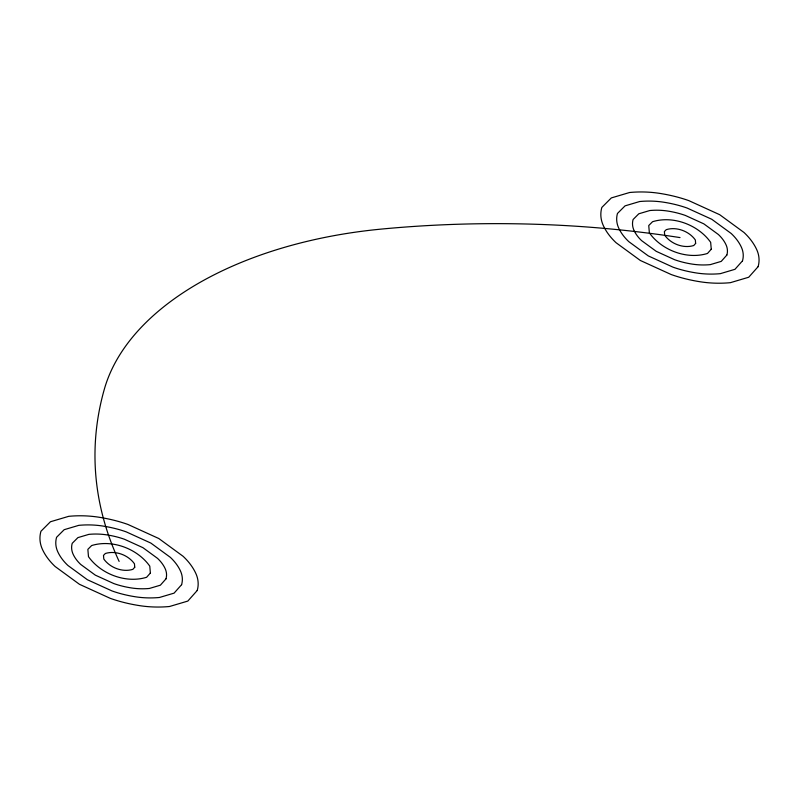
<?xml version="1.0" encoding="UTF-8"?>
<svg xmlns="http://www.w3.org/2000/svg" width="799" height="799" viewBox="0 0 799 799"><rect width="100%" height="100%" fill="white"/><g stroke="black" fill="none" stroke-linecap="round" stroke-linejoin="round"><path stroke-width="1.2" d="M119.131 561.417A708.823 409.238 0 0 1 104.379 389.053A336.129 194.067 0 0 1 381.483 229.073A708.823 409.238 0 0 1 680.019 237.583M134.751 567.23L132.874 569.347C122.557 572.553 109.992 567.749 103.81 559.04L103.49 555.385L105.388 553.477C115.705 550.271 128.269 555.075 134.452 563.784L134.751 567.23M150.372 573.043L146.607 577.278C125.992 583.689 100.854 574.091 88.479 556.673L87.86 549.352L91.655 545.547C112.279 539.135 137.408 548.733 149.783 566.151L150.372 573.043M165.992 578.866L160.349 585.208L149.363 588.464A42.527 24.559 0 0 1 131.445 587.954A66.607 38.452 0 0 1 113.838 583.58L95.331 575.15L80.739 564.474A66.607 38.452 0 0 1 73.158 554.296A45.163 26.077 0 0 1 72.22 543.32L77.912 537.617L88.899 534.361A42.527 24.559 0 0 1 106.816 534.871A66.607 38.452 0 0 1 124.424 539.245L142.931 547.675L157.523 558.351A66.607 38.452 0 0 1 165.103 568.528A42.527 24.559 0 0 1 165.992 578.866M181.603 584.678L174.082 593.138L159.44 597.482A56.709 32.739 0 0 1 135.55 596.803A88.809 51.276 0 0 1 112.07 590.97L87.401 579.734L67.935 565.492A88.809 51.276 0 0 1 57.838 551.929A60.215 34.766 0 0 1 56.579 537.288L64.18 529.687L78.821 525.342A56.709 32.739 0 0 1 102.711 526.022A88.809 51.276 0 0 1 126.192 531.854L150.861 543.09L170.327 557.332A88.809 51.276 0 0 1 180.424 570.895A56.709 32.739 0 0 1 181.603 584.678M197.223 590.501L187.825 601.078L169.518 606.501A70.881 40.929 0 0 1 139.665 605.652A111.011 64.09 0 0 1 110.302 598.361L79.471 584.309L55.141 566.511A111.011 64.09 0 0 1 42.517 549.562A75.266 43.456 0 0 1 40.949 531.255L50.437 521.757L68.744 516.324A70.881 40.929 0 0 1 98.597 517.173A111.011 64.09 0 0 1 127.96 524.464L158.791 538.516L183.121 556.314A111.011 64.09 0 0 1 195.745 573.263A70.881 40.929 0 0 1 197.223 590.501M695.639 243.405L693.762 245.523C683.445 248.729 670.88 243.925 664.698 235.216L664.378 231.56L666.276 229.653C676.593 226.447 689.157 231.251 695.34 239.96L695.639 243.405M711.26 249.218L707.495 253.453C686.87 259.865 661.742 250.267 649.367 232.849L648.748 225.528L652.543 221.722C673.158 215.311 698.296 224.909 710.661 242.327L711.26 249.218M726.87 255.041L721.237 261.383L710.251 264.639A42.527 24.559 0 0 1 692.334 264.129A66.607 38.452 0 0 1 674.726 259.755L656.219 251.325L641.627 240.649A66.607 38.452 0 0 1 634.046 230.472A45.163 26.077 0 0 1 633.108 219.495L638.801 213.792L649.787 210.537A42.527 24.559 0 0 1 667.704 211.046A66.607 38.452 0 0 1 685.312 215.42L703.819 223.85L718.411 234.526A66.607 38.452 0 0 1 725.991 244.704A42.527 24.559 0 0 1 726.87 255.041M742.491 260.854L734.97 269.313L720.328 273.658A56.709 32.739 0 0 1 696.438 272.978A88.809 51.276 0 0 1 672.958 267.146L648.289 255.91L628.823 241.668A88.809 51.276 0 0 1 618.726 228.105A60.215 34.766 0 0 1 617.467 213.463L625.058 205.862L639.709 201.518A56.709 32.739 0 0 1 663.589 202.197A88.809 51.276 0 0 1 687.08 208.03L711.749 219.266L731.215 233.508A88.809 51.276 0 0 1 741.312 247.071A56.709 32.739 0 0 1 742.491 260.854M758.111 266.676L748.713 277.243L730.396 282.676A70.881 40.929 0 0 1 700.543 281.827A111.011 64.09 0 0 1 671.19 274.536L640.359 260.484L616.029 242.686A111.011 64.09 0 0 1 603.395 225.737A75.266 43.456 0 0 1 601.837 207.43L611.325 197.922L629.632 192.499A70.881 40.929 0 0 1 659.485 193.348A111.011 64.09 0 0 1 688.848 200.639L719.679 214.691L744.009 232.489A111.011 64.09 0 0 1 756.633 249.438A70.881 40.929 0 0 1 758.111 266.676"/></g></svg>
